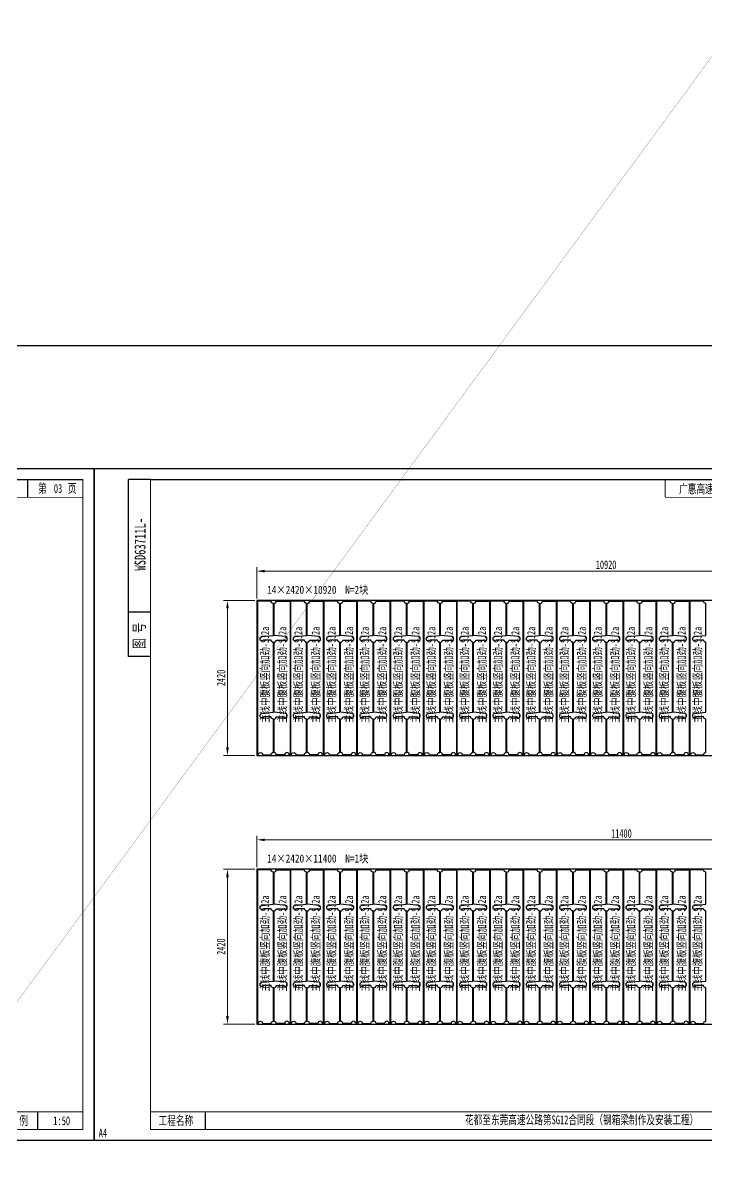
# Model space of a CAD drawing. Extents: x 1629247 to 2251351, y -601856 to -65897.
# Drawn here: x 1897939 to 1908621, y -430642 to -412824 of the extents above; entities that cross this region are included whole.
import ezdxf
from ezdxf.enums import TextEntityAlignment as Align

# ---------------------------------------------------------------- set-up
doc = ezdxf.new("R2010")
doc.units = 0
doc.header["$LTSCALE"] = 2
doc.header["$MEASUREMENT"] = 0
doc.header["$PDMODE"] = 35
doc.header["$PDSIZE"] = 50
doc.layers.get('0').update_dxf_attribs({"linetype": 'CONTINUOUS'})
doc.layers.get('Defpoints').update_dxf_attribs({"linetype": 'CONTINUOUS'})
doc.layers.add('A3', color=7, linetype='CONTINUOUS')
doc.styles.add('仿宋', font='仿宋_GB2312_1.ttf', dxfattribs={"width": 0.7})
doc.dimstyles.new('标准标注样式-50', dxfattribs={"dimscale": 50, "dimtxt": 2.7, "dimasz": 2.5, "dimexe": 1.25, "dimexo": 0.625, "dimtad": 1, "dimdec": 0, "dimdsep": 46, "dimtxsty": '仿宋', "dimcen": 2.5, "dimclrd": 3, "dimclre": 3, "dimclrt": 4, "dimazin": 0, "dimtfac": 1, "dimtdec": 0, "dimtmove": 0, "dimatfit": 3, "dimfxl": 1.25, "dimlwd": 13, "dimlwe": 13, "dimarcsym": 0})

# ---------------------------------------------------------------- blocks, each defined once
blk = doc.blocks.new('tukuangA4-')
at = {"layer": 'A3'}
for p, q in [((537, 7565), (537, 10327)), ((882, 10327), (537, 10327)), ((12951, 10051), (12951, 10327)), ((13814, 10051), (13814, 10327)), ((882, 8256), (537, 8256)), ((882, 7565), (537, 7565)), ((1745, 173), (1745, 449)), ((10266, 173), (10266, 449)), ((10957, 173), (10957, 449)), ((11811, 173), (11811, 449)), ((12502, 173), (12502, 449)), ((13280, 173), (13280, 449)), ((13971, 173), (13971, 449))]:
    blk.add_line(p, q, dxfattribs=at)
blk.add_lwpolyline([(14850, 10500), (14850, 0), (0, 0), (0, 10500)], close=True, dxfattribs=at)
for points, const_width in [([(882, 10327), (14677, 10327), (14677, 173), (882, 173), (882, 10327)], 17.3), ([(8927, 10051), (8927, 10327)], 13.8), ([(8927, 10051), (14677, 10051)], 13.8), ([(882, 449), (14677, 449)], 13.8)]:
    blk.add_lwpolyline(points, dxfattribs=dict(at, const_width=const_width))
at = {"layer": 'A3', "color": 7, "linetype": 'Continuous', "style": '仿宋', "width": 0.7}
for s, p in [('共    页', (13106, 10120)), ('第     页', (13977, 10120)), ('工程名称', (1009, 242)), ('花都至东莞高速公路第SG12合同段（钢箱梁制作及安装工程）', (5798, 255)), ('设 绘', (10401, 242)), ('校 对', (11946, 242)), ('比  例', (13415, 242))]:
    blk.add_text(s, height=138.1, dxfattribs=at).set_placement(p)
blk.add_text('WSD63711L-', height=172.6, rotation=90, dxfattribs=at).set_placement((806, 9316), align=Align.CENTER)
blk.add_text('图 号', height=172.6, rotation=90, dxfattribs=at).set_placement((793, 7681))
blk.add_text('A4', height=138.1, dxfattribs=at).set_placement((139, 50), align=Align.CENTER)
blk = doc.blocks.new('*D228')
at = {"color": 3, "lineweight": 13, "ltscale": 3}
for p, q in [((1901596, -421819), (1901596, -421329)), ((1912516, -421819), (1912516, -421329))]:
    blk.add_line(p, q, dxfattribs=at)
at = {"color": 3, "linetype": 'ByBlock', "lineweight": 13, "ltscale": 3}
blk.add_line((1912391, -421391), (1901721, -421391), dxfattribs=at)
at = {"color": 3, "ltscale": 3}
for points in [[(1901721, -421370), (1901721, -421412), (1901596, -421391)], [(1912391, -421370), (1912391, -421412), (1912516, -421391)]]:
    blk.add_solid(points, dxfattribs=at)
at = {"layer": 'Defpoints', "color": 0, "ltscale": 3}
for p in [(1901596, -421391), (1901596, -421850), (1912516, -421850)]:
    blk.add_point(p, dxfattribs=at)
at = {"color": 4, "ltscale": 3, "insert": (1907056, -421292), "char_height": 135, "attachment_point": 5, "style": '仿宋'}
blk.add_mtext('10920', dxfattribs=at)
blk = doc.blocks.new('*D229')
at = {"color": 3, "lineweight": 13, "ltscale": 3}
for p, q in [((1901564, -421850), (1901076, -421850)), ((1901564, -424270), (1901076, -424270))]:
    blk.add_line(p, q, dxfattribs=at)
at = {"color": 3, "linetype": 'ByBlock', "lineweight": 13, "ltscale": 3}
blk.add_line((1901138, -421975), (1901138, -424145), dxfattribs=at)
at = {"color": 3, "ltscale": 3}
for points in [[(1901117, -421975), (1901159, -421975), (1901138, -421850)], [(1901117, -424145), (1901159, -424145), (1901138, -424270)]]:
    blk.add_solid(points, dxfattribs=at)
at = {"layer": 'Defpoints', "color": 0, "ltscale": 3}
for p in [(1901596, -421850), (1901138, -424270), (1901596, -424270)]:
    blk.add_point(p, dxfattribs=at)
at = {"color": 4, "ltscale": 3, "insert": (1901039, -423060), "char_height": 135, "attachment_point": 5, "rotation": 90, "style": '仿宋'}
blk.add_mtext('2420', dxfattribs=at)
blk = doc.blocks.new('*D230')
at = {"color": 3, "lineweight": 13, "ltscale": 3}
for p, q in [((1901596, -426017), (1901596, -425527)), ((1912996, -426017), (1912996, -425527))]:
    blk.add_line(p, q, dxfattribs=at)
at = {"color": 3, "linetype": 'ByBlock', "lineweight": 13, "ltscale": 3}
blk.add_line((1912871, -425589), (1901721, -425589), dxfattribs=at)
at = {"color": 3, "ltscale": 3}
for points in [[(1901721, -425569), (1901721, -425610), (1901596, -425589)], [(1912871, -425569), (1912871, -425610), (1912996, -425589)]]:
    blk.add_solid(points, dxfattribs=at)
at = {"layer": 'Defpoints', "color": 0, "ltscale": 3}
for p in [(1901596, -425589), (1901596, -426048), (1912996, -426048)]:
    blk.add_point(p, dxfattribs=at)
at = {"color": 4, "ltscale": 3, "insert": (1907296, -425491), "char_height": 135, "attachment_point": 5, "style": '仿宋'}
blk.add_mtext('11400', dxfattribs=at)
blk = doc.blocks.new('*D231')
at = {"color": 3, "lineweight": 13, "ltscale": 3}
for p, q in [((1901564, -426048), (1901076, -426048)), ((1901564, -428468), (1901076, -428468))]:
    blk.add_line(p, q, dxfattribs=at)
at = {"color": 3, "linetype": 'ByBlock', "lineweight": 13, "ltscale": 3}
blk.add_line((1901138, -426173), (1901138, -428343), dxfattribs=at)
at = {"color": 3, "ltscale": 3}
for points in [[(1901117, -426173), (1901159, -426173), (1901138, -426048)], [(1901117, -428343), (1901159, -428343), (1901138, -428468)]]:
    blk.add_solid(points, dxfattribs=at)
at = {"layer": 'Defpoints', "color": 0, "ltscale": 3}
for p in [(1901596, -426048), (1901138, -428468), (1901596, -428468)]:
    blk.add_point(p, dxfattribs=at)
at = {"color": 4, "ltscale": 3, "insert": (1901039, -427258), "char_height": 135, "attachment_point": 5, "rotation": 90, "style": '仿宋'}
blk.add_mtext('2420', dxfattribs=at)

msp = doc.modelspace()

# ---------------------------------------------------------------- linework, layer by layer
at = {"color": 8, "ltscale": 3}
for points in [[(1852530.5, -417867.6), (2049720.8, -417867.6), (2049720.8, -285588.8), (1852530.5, -285588.8)], [(1852530.5, -417867.6), (2049720.8, -417867.6), (2049720.8, -587413.7), (1852530.5, -587413.7)], [(1901595.6, -424269.8), (1912515.6, -424269.8), (1912515.6, -421849.8), (1901595.6, -421849.8)], [(1901595.6, -428468), (1912995.6, -428468), (1912995.6, -426048), (1901595.6, -426048)]]:
    msp.add_lwpolyline(points, close=True, dxfattribs=at)
at = {"color": 8, "ltscale": 3, "const_width": 3}
msp.add_lwpolyline([(1907608.1, -366288.8), (1975235.2, -322884.8), (1884585.6, -446157.3)], dxfattribs=at)
at = {"color": 3, "ltscale": 3}
for points in [[(1901855.6, -423702.8, -0.4142136), (1901820.6, -423667.8), (1901699.3, -423667.8, -0.8490905), (1901650.6, -423659.8), (1901650.6, -423639.8, -0.3855079), (1901673.1, -423614.9), (1901855.6, -423596.8), (1901855.6, -422502.8, -0.4142136), (1901820.6, -422467.8), (1901699.3, -422467.8, -0.8490905), (1901650.6, -422459.8), (1901650.6, -422439.8, -0.3855079), (1901673.1, -422414.9), (1901855.6, -422396.8), (1901855.6, -421894.8, -0.4142136), (1901820.6, -421859.8), (1901605.6, -421859.8), (1901605.6, -424259.8), (1901618.6, -424259.8, -1), (1901688.6, -424259.8), (1901820.6, -424259.8, -0.4142136), (1901855.6, -424224.8)], [(1901865.6, -423702.8, 0.4142136), (1901900.6, -423667.8), (1902021.9, -423667.8, 0.8490905), (1902070.6, -423659.8), (1902070.6, -423639.8, 0.3855079), (1902048.1, -423614.9), (1901865.6, -423596.8), (1901865.6, -422502.8, 0.4142136), (1901900.6, -422467.8), (1902021.9, -422467.8, 0.8490905), (1902070.6, -422459.8), (1902070.6, -422439.8, 0.3855079), (1902048.1, -422414.9), (1901865.6, -422396.8), (1901865.6, -421894.8, 0.4142136), (1901900.6, -421859.8), (1902115.6, -421859.8), (1902115.6, -424259.8), (1902102.6, -424259.8, 1), (1902032.6, -424259.8), (1901900.6, -424259.8, 0.4142136), (1901865.6, -424224.8)], [(1902375.6, -423702.8, -0.4142136), (1902340.6, -423667.8), (1902219.3, -423667.8, -0.8490905), (1902170.6, -423659.8), (1902170.6, -423639.8, -0.3855079), (1902193.1, -423614.9), (1902375.6, -423596.8), (1902375.6, -422502.8, -0.4142136), (1902340.6, -422467.8), (1902219.3, -422467.8, -0.8490905), (1902170.6, -422459.8), (1902170.6, -422439.8, -0.3855079), (1902193.1, -422414.9), (1902375.6, -422396.8), (1902375.6, -421894.8, -0.4142136), (1902340.6, -421859.8), (1902125.6, -421859.8), (1902125.6, -424259.8), (1902138.6, -424259.8, -1), (1902208.6, -424259.8), (1902340.6, -424259.8, -0.4142136), (1902375.6, -424224.8)], [(1902385.6, -423702.8, 0.4142136), (1902420.6, -423667.8), (1902541.9, -423667.8, 0.8490905), (1902590.6, -423659.8), (1902590.6, -423639.8, 0.3855079), (1902568.1, -423614.9), (1902385.6, -423596.8), (1902385.6, -422502.8, 0.4142136), (1902420.6, -422467.8), (1902541.9, -422467.8, 0.8490905), (1902590.6, -422459.8), (1902590.6, -422439.8, 0.3855079), (1902568.1, -422414.9), (1902385.6, -422396.8), (1902385.6, -421894.8, 0.4142136), (1902420.6, -421859.8), (1902635.6, -421859.8), (1902635.6, -424259.8), (1902622.6, -424259.8, 1), (1902552.6, -424259.8), (1902420.6, -424259.8, 0.4142136), (1902385.6, -424224.8)], [(1902895.6, -423702.8, -0.4142136), (1902860.6, -423667.8), (1902739.3, -423667.8, -0.8490905), (1902690.6, -423659.8), (1902690.6, -423639.8, -0.3855079), (1902713.1, -423614.9), (1902895.6, -423596.8), (1902895.6, -422502.8, -0.4142136), (1902860.6, -422467.8), (1902739.3, -422467.8, -0.8490905), (1902690.6, -422459.8), (1902690.6, -422439.8, -0.3855079), (1902713.1, -422414.9), (1902895.6, -422396.8), (1902895.6, -421894.8, -0.4142136), (1902860.6, -421859.8), (1902645.6, -421859.8), (1902645.6, -424259.8), (1902658.6, -424259.8, -1), (1902728.6, -424259.8), (1902860.6, -424259.8, -0.4142136), (1902895.6, -424224.8)], [(1902905.6, -423702.8, 0.4142136), (1902940.6, -423667.8), (1903061.9, -423667.8, 0.8490905), (1903110.6, -423659.8), (1903110.6, -423639.8, 0.3855079), (1903088.1, -423614.9), (1902905.6, -423596.8), (1902905.6, -422502.8, 0.4142136), (1902940.6, -422467.8), (1903061.9, -422467.8, 0.8490905), (1903110.6, -422459.8), (1903110.6, -422439.8, 0.3855079), (1903088.1, -422414.9), (1902905.6, -422396.8), (1902905.6, -421894.8, 0.4142136), (1902940.6, -421859.8), (1903155.6, -421859.8), (1903155.6, -424259.8), (1903142.6, -424259.8, 1), (1903072.6, -424259.8), (1902940.6, -424259.8, 0.4142136), (1902905.6, -424224.8)], [(1903415.6, -423702.8, -0.4142136), (1903380.6, -423667.8), (1903259.3, -423667.8, -0.8490905), (1903210.6, -423659.8), (1903210.6, -423639.8, -0.3855079), (1903233.1, -423614.9), (1903415.6, -423596.8), (1903415.6, -422502.8, -0.4142136), (1903380.6, -422467.8), (1903259.3, -422467.8, -0.8490905), (1903210.6, -422459.8), (1903210.6, -422439.8, -0.3855079), (1903233.1, -422414.9), (1903415.6, -422396.8), (1903415.6, -421894.8, -0.4142136), (1903380.6, -421859.8), (1903165.6, -421859.8), (1903165.6, -424259.8), (1903178.6, -424259.8, -1), (1903248.6, -424259.8), (1903380.6, -424259.8, -0.4142136), (1903415.6, -424224.8)], [(1903425.6, -423702.8, 0.4142136), (1903460.6, -423667.8), (1903581.9, -423667.8, 0.8490905), (1903630.6, -423659.8), (1903630.6, -423639.8, 0.3855079), (1903608.1, -423614.9), (1903425.6, -423596.8), (1903425.6, -422502.8, 0.4142136), (1903460.6, -422467.8), (1903581.9, -422467.8, 0.8490905), (1903630.6, -422459.8), (1903630.6, -422439.8, 0.3855079), (1903608.1, -422414.9), (1903425.6, -422396.8), (1903425.6, -421894.8, 0.4142136), (1903460.6, -421859.8), (1903675.6, -421859.8), (1903675.6, -424259.8), (1903662.6, -424259.8, 1), (1903592.6, -424259.8), (1903460.6, -424259.8, 0.4142136), (1903425.6, -424224.8)], [(1903935.6, -423702.8, -0.4142136), (1903900.6, -423667.8), (1903779.3, -423667.8, -0.8490905), (1903730.6, -423659.8), (1903730.6, -423639.8, -0.3855079), (1903753.1, -423614.9), (1903935.6, -423596.8), (1903935.6, -422502.8, -0.4142136), (1903900.6, -422467.8), (1903779.3, -422467.8, -0.8490905), (1903730.6, -422459.8), (1903730.6, -422439.8, -0.3855079), (1903753.1, -422414.9), (1903935.6, -422396.8), (1903935.6, -421894.8, -0.4142136), (1903900.6, -421859.8), (1903685.6, -421859.8), (1903685.6, -424259.8), (1903698.6, -424259.8, -1), (1903768.6, -424259.8), (1903900.6, -424259.8, -0.4142136), (1903935.6, -424224.8)], [(1903945.6, -423702.8, 0.4142136), (1903980.6, -423667.8), (1904101.9, -423667.8, 0.8490905), (1904150.6, -423659.8), (1904150.6, -423639.8, 0.3855079), (1904128.1, -423614.9), (1903945.6, -423596.8), (1903945.6, -422502.8, 0.4142136), (1903980.6, -422467.8), (1904101.9, -422467.8, 0.8490905), (1904150.6, -422459.8), (1904150.6, -422439.8, 0.3855079), (1904128.1, -422414.9), (1903945.6, -422396.8), (1903945.6, -421894.8, 0.4142136), (1903980.6, -421859.8), (1904195.6, -421859.8), (1904195.6, -424259.8), (1904182.6, -424259.8, 1), (1904112.6, -424259.8), (1903980.6, -424259.8, 0.4142136), (1903945.6, -424224.8)], [(1904455.6, -423702.8, -0.4142136), (1904420.6, -423667.8), (1904299.3, -423667.8, -0.8490905), (1904250.6, -423659.8), (1904250.6, -423639.8, -0.3855079), (1904273.1, -423614.9), (1904455.6, -423596.8), (1904455.6, -422502.8, -0.4142136), (1904420.6, -422467.8), (1904299.3, -422467.8, -0.8490905), (1904250.6, -422459.8), (1904250.6, -422439.8, -0.3855079), (1904273.1, -422414.9), (1904455.6, -422396.8), (1904455.6, -421894.8, -0.4142136), (1904420.6, -421859.8), (1904205.6, -421859.8), (1904205.6, -424259.8), (1904218.6, -424259.8, -1), (1904288.6, -424259.8), (1904420.6, -424259.8, -0.4142136), (1904455.6, -424224.8)], [(1904465.6, -423702.8, 0.4142136), (1904500.6, -423667.8), (1904621.9, -423667.8, 0.8490905), (1904670.6, -423659.8), (1904670.6, -423639.8, 0.3855079), (1904648.1, -423614.9), (1904465.6, -423596.8), (1904465.6, -422502.8, 0.4142136), (1904500.6, -422467.8), (1904621.9, -422467.8, 0.8490905), (1904670.6, -422459.8), (1904670.6, -422439.8, 0.3855079), (1904648.1, -422414.9), (1904465.6, -422396.8), (1904465.6, -421894.8, 0.4142136), (1904500.6, -421859.8), (1904715.6, -421859.8), (1904715.6, -424259.8), (1904702.6, -424259.8, 1), (1904632.6, -424259.8), (1904500.6, -424259.8, 0.4142136), (1904465.6, -424224.8)], [(1904975.6, -423702.8, -0.4142136), (1904940.6, -423667.8), (1904819.3, -423667.8, -0.8490905), (1904770.6, -423659.8), (1904770.6, -423639.8, -0.3855079), (1904793.1, -423614.9), (1904975.6, -423596.8), (1904975.6, -422502.8, -0.4142136), (1904940.6, -422467.8), (1904819.3, -422467.8, -0.8490905), (1904770.6, -422459.8), (1904770.6, -422439.8, -0.3855079), (1904793.1, -422414.9), (1904975.6, -422396.8), (1904975.6, -421894.8, -0.4142136), (1904940.6, -421859.8), (1904725.6, -421859.8), (1904725.6, -424259.8), (1904738.6, -424259.8, -1), (1904808.6, -424259.8), (1904940.6, -424259.8, -0.4142136), (1904975.6, -424224.8)], [(1904985.6, -423702.8, 0.4142136), (1905020.6, -423667.8), (1905141.9, -423667.8, 0.8490905), (1905190.6, -423659.8), (1905190.6, -423639.8, 0.3855079), (1905168.1, -423614.9), (1904985.6, -423596.8), (1904985.6, -422502.8, 0.4142136), (1905020.6, -422467.8), (1905141.9, -422467.8, 0.8490905), (1905190.6, -422459.8), (1905190.6, -422439.8, 0.3855079), (1905168.1, -422414.9), (1904985.6, -422396.8), (1904985.6, -421894.8, 0.4142136), (1905020.6, -421859.8), (1905235.6, -421859.8), (1905235.6, -424259.8), (1905222.6, -424259.8, 1), (1905152.6, -424259.8), (1905020.6, -424259.8, 0.4142136), (1904985.6, -424224.8)], [(1905495.6, -423702.8, -0.4142136), (1905460.6, -423667.8), (1905339.3, -423667.8, -0.8490905), (1905290.6, -423659.8), (1905290.6, -423639.8, -0.3855079), (1905313.1, -423614.9), (1905495.6, -423596.8), (1905495.6, -422502.8, -0.4142136), (1905460.6, -422467.8), (1905339.3, -422467.8, -0.8490905), (1905290.6, -422459.8), (1905290.6, -422439.8, -0.3855079), (1905313.1, -422414.9), (1905495.6, -422396.8), (1905495.6, -421894.8, -0.4142136), (1905460.6, -421859.8), (1905245.6, -421859.8), (1905245.6, -424259.8), (1905258.6, -424259.8, -1), (1905328.6, -424259.8), (1905460.6, -424259.8, -0.4142136), (1905495.6, -424224.8)], [(1905505.6, -423702.8, 0.4142136), (1905540.6, -423667.8), (1905661.9, -423667.8, 0.8490905), (1905710.6, -423659.8), (1905710.6, -423639.8, 0.3855079), (1905688.1, -423614.9), (1905505.6, -423596.8), (1905505.6, -422502.8, 0.4142136), (1905540.6, -422467.8), (1905661.9, -422467.8, 0.8490905), (1905710.6, -422459.8), (1905710.6, -422439.8, 0.3855079), (1905688.1, -422414.9), (1905505.6, -422396.8), (1905505.6, -421894.8, 0.4142136), (1905540.6, -421859.8), (1905755.6, -421859.8), (1905755.6, -424259.8), (1905742.6, -424259.8, 1), (1905672.6, -424259.8), (1905540.6, -424259.8, 0.4142136), (1905505.6, -424224.8)], [(1906015.6, -423702.8, -0.4142136), (1905980.6, -423667.8), (1905859.3, -423667.8, -0.8490905), (1905810.6, -423659.8), (1905810.6, -423639.8, -0.3855079), (1905833.1, -423614.9), (1906015.6, -423596.8), (1906015.6, -422502.8, -0.4142136), (1905980.6, -422467.8), (1905859.3, -422467.8, -0.8490905), (1905810.6, -422459.8), (1905810.6, -422439.8, -0.3855079), (1905833.1, -422414.9), (1906015.6, -422396.8), (1906015.6, -421894.8, -0.4142136), (1905980.6, -421859.8), (1905765.6, -421859.8), (1905765.6, -424259.8), (1905778.6, -424259.8, -1), (1905848.6, -424259.8), (1905980.6, -424259.8, -0.4142136), (1906015.6, -424224.8)], [(1906025.6, -423702.8, 0.4142136), (1906060.6, -423667.8), (1906181.9, -423667.8, 0.8490905), (1906230.6, -423659.8), (1906230.6, -423639.8, 0.3855079), (1906208.1, -423614.9), (1906025.6, -423596.8), (1906025.6, -422502.8, 0.4142136), (1906060.6, -422467.8), (1906181.9, -422467.8, 0.8490905), (1906230.6, -422459.8), (1906230.6, -422439.8, 0.3855079), (1906208.1, -422414.9), (1906025.6, -422396.8), (1906025.6, -421894.8, 0.4142136), (1906060.6, -421859.8), (1906275.6, -421859.8), (1906275.6, -424259.8), (1906262.6, -424259.8, 1), (1906192.6, -424259.8), (1906060.6, -424259.8, 0.4142136), (1906025.6, -424224.8)], [(1906535.6, -423702.8, -0.4142136), (1906500.6, -423667.8), (1906379.3, -423667.8, -0.8490905), (1906330.6, -423659.8), (1906330.6, -423639.8, -0.3855079), (1906353.1, -423614.9), (1906535.6, -423596.8), (1906535.6, -422502.8, -0.4142136), (1906500.6, -422467.8), (1906379.3, -422467.8, -0.8490905), (1906330.6, -422459.8), (1906330.6, -422439.8, -0.3855079), (1906353.1, -422414.9), (1906535.6, -422396.8), (1906535.6, -421894.8, -0.4142136), (1906500.6, -421859.8), (1906285.6, -421859.8), (1906285.6, -424259.8), (1906298.6, -424259.8, -1), (1906368.6, -424259.8), (1906500.6, -424259.8, -0.4142136), (1906535.6, -424224.8)], [(1906545.6, -423702.8, 0.4142136), (1906580.6, -423667.8), (1906701.9, -423667.8, 0.8490905), (1906750.6, -423659.8), (1906750.6, -423639.8, 0.3855079), (1906728.1, -423614.9), (1906545.6, -423596.8), (1906545.6, -422502.8, 0.4142136), (1906580.6, -422467.8), (1906701.9, -422467.8, 0.8490905), (1906750.6, -422459.8), (1906750.6, -422439.8, 0.3855079), (1906728.1, -422414.9), (1906545.6, -422396.8), (1906545.6, -421894.8, 0.4142136), (1906580.6, -421859.8), (1906795.6, -421859.8), (1906795.6, -424259.8), (1906782.6, -424259.8, 1), (1906712.6, -424259.8), (1906580.6, -424259.8, 0.4142136), (1906545.6, -424224.8)], [(1907055.6, -423702.8, -0.4142136), (1907020.6, -423667.8), (1906899.3, -423667.8, -0.8490905), (1906850.6, -423659.8), (1906850.6, -423639.8, -0.3855079), (1906873.1, -423614.9), (1907055.6, -423596.8), (1907055.6, -422502.8, -0.4142136), (1907020.6, -422467.8), (1906899.3, -422467.8, -0.8490905), (1906850.6, -422459.8), (1906850.6, -422439.8, -0.3855079), (1906873.1, -422414.9), (1907055.6, -422396.8), (1907055.6, -421894.8, -0.4142136), (1907020.6, -421859.8), (1906805.6, -421859.8), (1906805.6, -424259.8), (1906818.6, -424259.8, -1), (1906888.6, -424259.8), (1907020.6, -424259.8, -0.4142136), (1907055.6, -424224.8)], [(1907065.6, -423702.8, 0.4142136), (1907100.6, -423667.8), (1907221.9, -423667.8, 0.8490905), (1907270.6, -423659.8), (1907270.6, -423639.8, 0.3855079), (1907248.1, -423614.9), (1907065.6, -423596.8), (1907065.6, -422502.8, 0.4142136), (1907100.6, -422467.8), (1907221.9, -422467.8, 0.8490905), (1907270.6, -422459.8), (1907270.6, -422439.8, 0.3855079), (1907248.1, -422414.9), (1907065.6, -422396.8), (1907065.6, -421894.8, 0.4142136), (1907100.6, -421859.8), (1907315.6, -421859.8), (1907315.6, -424259.8), (1907302.6, -424259.8, 1), (1907232.6, -424259.8), (1907100.6, -424259.8, 0.4142136), (1907065.6, -424224.8)], [(1907575.6, -423702.8, -0.4142136), (1907540.6, -423667.8), (1907419.3, -423667.8, -0.8490905), (1907370.6, -423659.8), (1907370.6, -423639.8, -0.3855079), (1907393.1, -423614.9), (1907575.6, -423596.8), (1907575.6, -422502.8, -0.4142136), (1907540.6, -422467.8), (1907419.3, -422467.8, -0.8490905), (1907370.6, -422459.8), (1907370.6, -422439.8, -0.3855079), (1907393.1, -422414.9), (1907575.6, -422396.8), (1907575.6, -421894.8, -0.4142136), (1907540.6, -421859.8), (1907325.6, -421859.8), (1907325.6, -424259.8), (1907338.6, -424259.8, -1), (1907408.6, -424259.8), (1907540.6, -424259.8, -0.4142136), (1907575.6, -424224.8)], [(1907585.6, -423702.8, 0.4142136), (1907620.6, -423667.8), (1907741.9, -423667.8, 0.8490905), (1907790.6, -423659.8), (1907790.6, -423639.8, 0.3855079), (1907768.1, -423614.9), (1907585.6, -423596.8), (1907585.6, -422502.8, 0.4142136), (1907620.6, -422467.8), (1907741.9, -422467.8, 0.8490905), (1907790.6, -422459.8), (1907790.6, -422439.8, 0.3855079), (1907768.1, -422414.9), (1907585.6, -422396.8), (1907585.6, -421894.8, 0.4142136), (1907620.6, -421859.8), (1907835.6, -421859.8), (1907835.6, -424259.8), (1907822.6, -424259.8, 1), (1907752.6, -424259.8), (1907620.6, -424259.8, 0.4142136), (1907585.6, -424224.8)], [(1908095.6, -423702.8, -0.4142136), (1908060.6, -423667.8), (1907939.3, -423667.8, -0.8490905), (1907890.6, -423659.8), (1907890.6, -423639.8, -0.3855079), (1907913.1, -423614.9), (1908095.6, -423596.8), (1908095.6, -422502.8, -0.4142136), (1908060.6, -422467.8), (1907939.3, -422467.8, -0.8490905), (1907890.6, -422459.8), (1907890.6, -422439.8, -0.3855079), (1907913.1, -422414.9), (1908095.6, -422396.8), (1908095.6, -421894.8, -0.4142136), (1908060.6, -421859.8), (1907845.6, -421859.8), (1907845.6, -424259.8), (1907858.6, -424259.8, -1), (1907928.6, -424259.8), (1908060.6, -424259.8, -0.4142136), (1908095.6, -424224.8)], [(1908105.6, -423702.8, 0.4142136), (1908140.6, -423667.8), (1908261.9, -423667.8, 0.8490905), (1908310.6, -423659.8), (1908310.6, -423639.8, 0.3855079), (1908288.1, -423614.9), (1908105.6, -423596.8), (1908105.6, -422502.8, 0.4142136), (1908140.6, -422467.8), (1908261.9, -422467.8, 0.8490905), (1908310.6, -422459.8), (1908310.6, -422439.8, 0.3855079), (1908288.1, -422414.9), (1908105.6, -422396.8), (1908105.6, -421894.8, 0.4142136), (1908140.6, -421859.8), (1908355.6, -421859.8), (1908355.6, -424259.8), (1908342.6, -424259.8, 1), (1908272.6, -424259.8), (1908140.6, -424259.8, 0.4142136), (1908105.6, -424224.8)], [(1908615.6, -423702.8, -0.4142136), (1908580.6, -423667.8), (1908459.3, -423667.8, -0.8490905), (1908410.6, -423659.8), (1908410.6, -423639.8, -0.3855079), (1908433.1, -423614.9), (1908615.6, -423596.8), (1908615.6, -422502.8, -0.4142136), (1908580.6, -422467.8), (1908459.3, -422467.8, -0.8490905), (1908410.6, -422459.8), (1908410.6, -422439.8, -0.3855079), (1908433.1, -422414.9), (1908615.6, -422396.8), (1908615.6, -421894.8, -0.4142136), (1908580.6, -421859.8), (1908365.6, -421859.8), (1908365.6, -424259.8), (1908378.6, -424259.8, -1), (1908448.6, -424259.8), (1908580.6, -424259.8, -0.4142136), (1908615.6, -424224.8)], [(1901855.6, -427901, -0.4142136), (1901820.6, -427866), (1901699.3, -427866, -0.8490905), (1901650.6, -427858), (1901650.6, -427838, -0.3855079), (1901673.1, -427813.2), (1901855.6, -427795), (1901855.6, -426701, -0.4142136), (1901820.6, -426666), (1901699.3, -426666, -0.8490905), (1901650.6, -426658), (1901650.6, -426638, -0.3855079), (1901673.1, -426613.2), (1901855.6, -426595), (1901855.6, -426093, -0.4142136), (1901820.6, -426058), (1901605.6, -426058), (1901605.6, -428458), (1901618.6, -428458, -1), (1901688.6, -428458), (1901820.6, -428458, -0.4142136), (1901855.6, -428423)], [(1901865.6, -427901, 0.4142136), (1901900.6, -427866), (1902021.9, -427866, 0.8490905), (1902070.6, -427858), (1902070.6, -427838, 0.3855079), (1902048.1, -427813.2), (1901865.6, -427795), (1901865.6, -426701, 0.4142136), (1901900.6, -426666), (1902021.9, -426666, 0.8490905), (1902070.6, -426658), (1902070.6, -426638, 0.3855079), (1902048.1, -426613.2), (1901865.6, -426595), (1901865.6, -426093, 0.4142136), (1901900.6, -426058), (1902115.6, -426058), (1902115.6, -428458), (1902102.6, -428458, 1), (1902032.6, -428458), (1901900.6, -428458, 0.4142136), (1901865.6, -428423)], [(1902375.6, -427901, -0.4142136), (1902340.6, -427866), (1902219.3, -427866, -0.8490905), (1902170.6, -427858), (1902170.6, -427838, -0.3855079), (1902193.1, -427813.2), (1902375.6, -427795), (1902375.6, -426701, -0.4142136), (1902340.6, -426666), (1902219.3, -426666, -0.8490905), (1902170.6, -426658), (1902170.6, -426638, -0.3855079), (1902193.1, -426613.2), (1902375.6, -426595), (1902375.6, -426093, -0.4142136), (1902340.6, -426058), (1902125.6, -426058), (1902125.6, -428458), (1902138.6, -428458, -1), (1902208.6, -428458), (1902340.6, -428458, -0.4142136), (1902375.6, -428423)], [(1902385.6, -427901, 0.4142136), (1902420.6, -427866), (1902541.9, -427866, 0.8490905), (1902590.6, -427858), (1902590.6, -427838, 0.3855079), (1902568.1, -427813.2), (1902385.6, -427795), (1902385.6, -426701, 0.4142136), (1902420.6, -426666), (1902541.9, -426666, 0.8490905), (1902590.6, -426658), (1902590.6, -426638, 0.3855079), (1902568.1, -426613.2), (1902385.6, -426595), (1902385.6, -426093, 0.4142136), (1902420.6, -426058), (1902635.6, -426058), (1902635.6, -428458), (1902622.6, -428458, 1), (1902552.6, -428458), (1902420.6, -428458, 0.4142136), (1902385.6, -428423)], [(1902895.6, -427901, -0.4142136), (1902860.6, -427866), (1902739.3, -427866, -0.8490905), (1902690.6, -427858), (1902690.6, -427838, -0.3855079), (1902713.1, -427813.2), (1902895.6, -427795), (1902895.6, -426701, -0.4142136), (1902860.6, -426666), (1902739.3, -426666, -0.8490905), (1902690.6, -426658), (1902690.6, -426638, -0.3855079), (1902713.1, -426613.2), (1902895.6, -426595), (1902895.6, -426093, -0.4142136), (1902860.6, -426058), (1902645.6, -426058), (1902645.6, -428458), (1902658.6, -428458, -1), (1902728.6, -428458), (1902860.6, -428458, -0.4142136), (1902895.6, -428423)], [(1902905.6, -427901, 0.4142136), (1902940.6, -427866), (1903061.9, -427866, 0.8490905), (1903110.6, -427858), (1903110.6, -427838, 0.3855079), (1903088.1, -427813.2), (1902905.6, -427795), (1902905.6, -426701, 0.4142136), (1902940.6, -426666), (1903061.9, -426666, 0.8490905), (1903110.6, -426658), (1903110.6, -426638, 0.3855079), (1903088.1, -426613.2), (1902905.6, -426595), (1902905.6, -426093, 0.4142136), (1902940.6, -426058), (1903155.6, -426058), (1903155.6, -428458), (1903142.6, -428458, 1), (1903072.6, -428458), (1902940.6, -428458, 0.4142136), (1902905.6, -428423)], [(1903415.6, -427901, -0.4142136), (1903380.6, -427866), (1903259.3, -427866, -0.8490905), (1903210.6, -427858), (1903210.6, -427838, -0.3855079), (1903233.1, -427813.2), (1903415.6, -427795), (1903415.6, -426701, -0.4142136), (1903380.6, -426666), (1903259.3, -426666, -0.8490905), (1903210.6, -426658), (1903210.6, -426638, -0.3855079), (1903233.1, -426613.2), (1903415.6, -426595), (1903415.6, -426093, -0.4142136), (1903380.6, -426058), (1903165.6, -426058), (1903165.6, -428458), (1903178.6, -428458, -1), (1903248.6, -428458), (1903380.6, -428458, -0.4142136), (1903415.6, -428423)], [(1903425.6, -427901, 0.4142136), (1903460.6, -427866), (1903581.9, -427866, 0.8490905), (1903630.6, -427858), (1903630.6, -427838, 0.3855079), (1903608.1, -427813.2), (1903425.6, -427795), (1903425.6, -426701, 0.4142136), (1903460.6, -426666), (1903581.9, -426666, 0.8490905), (1903630.6, -426658), (1903630.6, -426638, 0.3855079), (1903608.1, -426613.2), (1903425.6, -426595), (1903425.6, -426093, 0.4142136), (1903460.6, -426058), (1903675.6, -426058), (1903675.6, -428458), (1903662.6, -428458, 1), (1903592.6, -428458), (1903460.6, -428458, 0.4142136), (1903425.6, -428423)], [(1903935.6, -427901, -0.4142136), (1903900.6, -427866), (1903779.3, -427866, -0.8490905), (1903730.6, -427858), (1903730.6, -427838, -0.3855079), (1903753.1, -427813.2), (1903935.6, -427795), (1903935.6, -426701, -0.4142136), (1903900.6, -426666), (1903779.3, -426666, -0.8490905), (1903730.6, -426658), (1903730.6, -426638, -0.3855079), (1903753.1, -426613.2), (1903935.6, -426595), (1903935.6, -426093, -0.4142136), (1903900.6, -426058), (1903685.6, -426058), (1903685.6, -428458), (1903698.6, -428458, -1), (1903768.6, -428458), (1903900.6, -428458, -0.4142136), (1903935.6, -428423)], [(1903945.6, -427901, 0.4142136), (1903980.6, -427866), (1904101.9, -427866, 0.8490905), (1904150.6, -427858), (1904150.6, -427838, 0.3855079), (1904128.1, -427813.2), (1903945.6, -427795), (1903945.6, -426701, 0.4142136), (1903980.6, -426666), (1904101.9, -426666, 0.8490905), (1904150.6, -426658), (1904150.6, -426638, 0.3855079), (1904128.1, -426613.2), (1903945.6, -426595), (1903945.6, -426093, 0.4142136), (1903980.6, -426058), (1904195.6, -426058), (1904195.6, -428458), (1904182.6, -428458, 1), (1904112.6, -428458), (1903980.6, -428458, 0.4142136), (1903945.6, -428423)], [(1904455.6, -427901, -0.4142136), (1904420.6, -427866), (1904299.3, -427866, -0.8490905), (1904250.6, -427858), (1904250.6, -427838, -0.3855079), (1904273.1, -427813.2), (1904455.6, -427795), (1904455.6, -426701, -0.4142136), (1904420.6, -426666), (1904299.3, -426666, -0.8490905), (1904250.6, -426658), (1904250.6, -426638, -0.3855079), (1904273.1, -426613.2), (1904455.6, -426595), (1904455.6, -426093, -0.4142136), (1904420.6, -426058), (1904205.6, -426058), (1904205.6, -428458), (1904218.6, -428458, -1), (1904288.6, -428458), (1904420.6, -428458, -0.4142136), (1904455.6, -428423)], [(1904465.6, -427901, 0.4142136), (1904500.6, -427866), (1904621.9, -427866, 0.8490905), (1904670.6, -427858), (1904670.6, -427838, 0.3855079), (1904648.1, -427813.2), (1904465.6, -427795), (1904465.6, -426701, 0.4142136), (1904500.6, -426666), (1904621.9, -426666, 0.8490905), (1904670.6, -426658), (1904670.6, -426638, 0.3855079), (1904648.1, -426613.2), (1904465.6, -426595), (1904465.6, -426093, 0.4142136), (1904500.6, -426058), (1904715.6, -426058), (1904715.6, -428458), (1904702.6, -428458, 1), (1904632.6, -428458), (1904500.6, -428458, 0.4142136), (1904465.6, -428423)], [(1904975.6, -427901, -0.4142136), (1904940.6, -427866), (1904819.3, -427866, -0.8490905), (1904770.6, -427858), (1904770.6, -427838, -0.3855079), (1904793.1, -427813.2), (1904975.6, -427795), (1904975.6, -426701, -0.4142136), (1904940.6, -426666), (1904819.3, -426666, -0.8490905), (1904770.6, -426658), (1904770.6, -426638, -0.3855079), (1904793.1, -426613.2), (1904975.6, -426595), (1904975.6, -426093, -0.4142136), (1904940.6, -426058), (1904725.6, -426058), (1904725.6, -428458), (1904738.6, -428458, -1), (1904808.6, -428458), (1904940.6, -428458, -0.4142136), (1904975.6, -428423)], [(1904985.6, -427901, 0.4142136), (1905020.6, -427866), (1905141.9, -427866, 0.8490905), (1905190.6, -427858), (1905190.6, -427838, 0.3855079), (1905168.1, -427813.2), (1904985.6, -427795), (1904985.6, -426701, 0.4142136), (1905020.6, -426666), (1905141.9, -426666, 0.8490905), (1905190.6, -426658), (1905190.6, -426638, 0.3855079), (1905168.1, -426613.2), (1904985.6, -426595), (1904985.6, -426093, 0.4142136), (1905020.6, -426058), (1905235.6, -426058), (1905235.6, -428458), (1905222.6, -428458, 1), (1905152.6, -428458), (1905020.6, -428458, 0.4142136), (1904985.6, -428423)], [(1905495.6, -427901, -0.4142136), (1905460.6, -427866), (1905339.3, -427866, -0.8490905), (1905290.6, -427858), (1905290.6, -427838, -0.3855079), (1905313.1, -427813.2), (1905495.6, -427795), (1905495.6, -426701, -0.4142136), (1905460.6, -426666), (1905339.3, -426666, -0.8490905), (1905290.6, -426658), (1905290.6, -426638, -0.3855079), (1905313.1, -426613.2), (1905495.6, -426595), (1905495.6, -426093, -0.4142136), (1905460.6, -426058), (1905245.6, -426058), (1905245.6, -428458), (1905258.6, -428458, -1), (1905328.6, -428458), (1905460.6, -428458, -0.4142136), (1905495.6, -428423)], [(1905505.6, -427901, 0.4142136), (1905540.6, -427866), (1905661.9, -427866, 0.8490905), (1905710.6, -427858), (1905710.6, -427838, 0.3855079), (1905688.1, -427813.2), (1905505.6, -427795), (1905505.6, -426701, 0.4142136), (1905540.6, -426666), (1905661.9, -426666, 0.8490905), (1905710.6, -426658), (1905710.6, -426638, 0.3855079), (1905688.1, -426613.2), (1905505.6, -426595), (1905505.6, -426093, 0.4142136), (1905540.6, -426058), (1905755.6, -426058), (1905755.6, -428458), (1905742.6, -428458, 1), (1905672.6, -428458), (1905540.6, -428458, 0.4142136), (1905505.6, -428423)], [(1906015.6, -427901, -0.4142136), (1905980.6, -427866), (1905859.3, -427866, -0.8490905), (1905810.6, -427858), (1905810.6, -427838, -0.3855079), (1905833.1, -427813.2), (1906015.6, -427795), (1906015.6, -426701, -0.4142136), (1905980.6, -426666), (1905859.3, -426666, -0.8490905), (1905810.6, -426658), (1905810.6, -426638, -0.3855079), (1905833.1, -426613.2), (1906015.6, -426595), (1906015.6, -426093, -0.4142136), (1905980.6, -426058), (1905765.6, -426058), (1905765.6, -428458), (1905778.6, -428458, -1), (1905848.6, -428458), (1905980.6, -428458, -0.4142136), (1906015.6, -428423)], [(1906025.6, -427901, 0.4142136), (1906060.6, -427866), (1906181.9, -427866, 0.8490905), (1906230.6, -427858), (1906230.6, -427838, 0.3855079), (1906208.1, -427813.2), (1906025.6, -427795), (1906025.6, -426701, 0.4142136), (1906060.6, -426666), (1906181.9, -426666, 0.8490905), (1906230.6, -426658), (1906230.6, -426638, 0.3855079), (1906208.1, -426613.2), (1906025.6, -426595), (1906025.6, -426093, 0.4142136), (1906060.6, -426058), (1906275.6, -426058), (1906275.6, -428458), (1906262.6, -428458, 1), (1906192.6, -428458), (1906060.6, -428458, 0.4142136), (1906025.6, -428423)], [(1906535.6, -427901, -0.4142136), (1906500.6, -427866), (1906379.3, -427866, -0.8490905), (1906330.6, -427858), (1906330.6, -427838, -0.3855079), (1906353.1, -427813.2), (1906535.6, -427795), (1906535.6, -426701, -0.4142136), (1906500.6, -426666), (1906379.3, -426666, -0.8490905), (1906330.6, -426658), (1906330.6, -426638, -0.3855079), (1906353.1, -426613.2), (1906535.6, -426595), (1906535.6, -426093, -0.4142136), (1906500.6, -426058), (1906285.6, -426058), (1906285.6, -428458), (1906298.6, -428458, -1), (1906368.6, -428458), (1906500.6, -428458, -0.4142136), (1906535.6, -428423)], [(1906545.6, -427901, 0.4142136), (1906580.6, -427866), (1906701.9, -427866, 0.8490905), (1906750.6, -427858), (1906750.6, -427838, 0.3855079), (1906728.1, -427813.2), (1906545.6, -427795), (1906545.6, -426701, 0.4142136), (1906580.6, -426666), (1906701.9, -426666, 0.8490905), (1906750.6, -426658), (1906750.6, -426638, 0.3855079), (1906728.1, -426613.2), (1906545.6, -426595), (1906545.6, -426093, 0.4142136), (1906580.6, -426058), (1906795.6, -426058), (1906795.6, -428458), (1906782.6, -428458, 1), (1906712.6, -428458), (1906580.6, -428458, 0.4142136), (1906545.6, -428423)], [(1907055.6, -427901, -0.4142136), (1907020.6, -427866), (1906899.3, -427866, -0.8490905), (1906850.6, -427858), (1906850.6, -427838, -0.3855079), (1906873.1, -427813.2), (1907055.6, -427795), (1907055.6, -426701, -0.4142136), (1907020.6, -426666), (1906899.3, -426666, -0.8490905), (1906850.6, -426658), (1906850.6, -426638, -0.3855079), (1906873.1, -426613.2), (1907055.6, -426595), (1907055.6, -426093, -0.4142136), (1907020.6, -426058), (1906805.6, -426058), (1906805.6, -428458), (1906818.6, -428458, -1), (1906888.6, -428458), (1907020.6, -428458, -0.4142136), (1907055.6, -428423)], [(1907065.6, -427901, 0.4142136), (1907100.6, -427866), (1907221.9, -427866, 0.8490905), (1907270.6, -427858), (1907270.6, -427838, 0.3855079), (1907248.1, -427813.2), (1907065.6, -427795), (1907065.6, -426701, 0.4142136), (1907100.6, -426666), (1907221.9, -426666, 0.8490905), (1907270.6, -426658), (1907270.6, -426638, 0.3855079), (1907248.1, -426613.2), (1907065.6, -426595), (1907065.6, -426093, 0.4142136), (1907100.6, -426058), (1907315.6, -426058), (1907315.6, -428458), (1907302.6, -428458, 1), (1907232.6, -428458), (1907100.6, -428458, 0.4142136), (1907065.6, -428423)], [(1907575.6, -427901, -0.4142136), (1907540.6, -427866), (1907419.3, -427866, -0.8490905), (1907370.6, -427858), (1907370.6, -427838, -0.3855079), (1907393.1, -427813.2), (1907575.6, -427795), (1907575.6, -426701, -0.4142136), (1907540.6, -426666), (1907419.3, -426666, -0.8490905), (1907370.6, -426658), (1907370.6, -426638, -0.3855079), (1907393.1, -426613.2), (1907575.6, -426595), (1907575.6, -426093, -0.4142136), (1907540.6, -426058), (1907325.6, -426058), (1907325.6, -428458), (1907338.6, -428458, -1), (1907408.6, -428458), (1907540.6, -428458, -0.4142136), (1907575.6, -428423)], [(1907585.6, -427901, 0.4142136), (1907620.6, -427866), (1907741.9, -427866, 0.8490905), (1907790.6, -427858), (1907790.6, -427838, 0.3855079), (1907768.1, -427813.2), (1907585.6, -427795), (1907585.6, -426701, 0.4142136), (1907620.6, -426666), (1907741.9, -426666, 0.8490905), (1907790.6, -426658), (1907790.6, -426638, 0.3855079), (1907768.1, -426613.2), (1907585.6, -426595), (1907585.6, -426093, 0.4142136), (1907620.6, -426058), (1907835.6, -426058), (1907835.6, -428458), (1907822.6, -428458, 1), (1907752.6, -428458), (1907620.6, -428458, 0.4142136), (1907585.6, -428423)], [(1908095.6, -427901, -0.4142136), (1908060.6, -427866), (1907939.3, -427866, -0.8490905), (1907890.6, -427858), (1907890.6, -427838, -0.3855079), (1907913.1, -427813.2), (1908095.6, -427795), (1908095.6, -426701, -0.4142136), (1908060.6, -426666), (1907939.3, -426666, -0.8490905), (1907890.6, -426658), (1907890.6, -426638, -0.3855079), (1907913.1, -426613.2), (1908095.6, -426595), (1908095.6, -426093, -0.4142136), (1908060.6, -426058), (1907845.6, -426058), (1907845.6, -428458), (1907858.6, -428458, -1), (1907928.6, -428458), (1908060.6, -428458, -0.4142136), (1908095.6, -428423)], [(1908105.6, -427901, 0.4142136), (1908140.6, -427866), (1908261.9, -427866, 0.8490905), (1908310.6, -427858), (1908310.6, -427838, 0.3855079), (1908288.1, -427813.2), (1908105.6, -427795), (1908105.6, -426701, 0.4142136), (1908140.6, -426666), (1908261.9, -426666, 0.8490905), (1908310.6, -426658), (1908310.6, -426638, 0.3855079), (1908288.1, -426613.2), (1908105.6, -426595), (1908105.6, -426093, 0.4142136), (1908140.6, -426058), (1908355.6, -426058), (1908355.6, -428458), (1908342.6, -428458, 1), (1908272.6, -428458), (1908140.6, -428458, 0.4142136), (1908105.6, -428423)], [(1908615.6, -427901, -0.4142136), (1908580.6, -427866), (1908459.3, -427866, -0.8490905), (1908410.6, -427858), (1908410.6, -427838, -0.3855079), (1908433.1, -427813.2), (1908615.6, -427795), (1908615.6, -426701, -0.4142136), (1908580.6, -426666), (1908459.3, -426666, -0.8490905), (1908410.6, -426658), (1908410.6, -426638, -0.3855079), (1908433.1, -426613.2), (1908615.6, -426595), (1908615.6, -426093, -0.4142136), (1908580.6, -426058), (1908365.6, -426058), (1908365.6, -428458), (1908378.6, -428458, -1), (1908448.6, -428458), (1908580.6, -428458, -0.4142136), (1908615.6, -428423)]]:
    msp.add_lwpolyline(points, format="xyb", close=True, dxfattribs=at)

# ---------------------------------------------------------------- block references
at = {"color": 8}
for p in [(1884202.2, -430288.4), (1899052.2, -430288.4)]:
    msp.add_blockref('tukuangA4-', p, dxfattribs=at)

# ---------------------------------------------------------------- texts
at = {"color": 7, "style": '仿宋', "width": 0.85}
for s, p in [('14×2420×10920', (1901758.5, -421745.7)), ('N=2块', (1902978.8, -421745.7)), ('14×2420×11400', (1901758.5, -425944)), ('N=1块', (1902978.8, -425944))]:
    msp.add_text(s, height=125, dxfattribs=at).set_placement(p)
at = {"color": 6, "style": '仿宋', "width": 0.75}
for p in [(1901724.9, -423010.4), (1901996.3, -423010.4), (1902244.9, -423010.4), (1902516.3, -423010.4), (1902764.9, -423010.4), (1903036.3, -423010.4), (1903284.9, -423010.4), (1903556.3, -423010.4), (1903804.9, -423010.4), (1904076.3, -423010.4), (1904324.9, -423010.4), (1904596.3, -423010.4), (1904844.9, -423010.4), (1905116.3, -423010.4), (1905364.9, -423010.4), (1905636.3, -423010.4), (1905884.9, -423010.4), (1906156.3, -423010.4), (1906404.9, -423010.4), (1906676.3, -423010.4), (1906924.9, -423010.4), (1907196.3, -423010.4), (1907444.9, -423010.4), (1907716.3, -423010.4), (1907964.9, -423010.4), (1908236.3, -423010.4), (1908484.9, -423010.4), (1901724.9, -427208.6), (1901996.3, -427208.6), (1902244.9, -427208.6), (1902516.3, -427208.6), (1902764.9, -427208.6), (1903036.3, -427208.6), (1903284.9, -427208.6), (1903556.3, -427208.6), (1903804.9, -427208.6), (1904076.3, -427208.6), (1904324.9, -427208.6), (1904596.3, -427208.6), (1904844.9, -427208.6), (1905116.3, -427208.6), (1905364.9, -427208.6), (1905636.3, -427208.6), (1905884.9, -427208.6), (1906156.3, -427208.6), (1906404.9, -427208.6), (1906676.3, -427208.6), (1906924.9, -427208.6), (1907196.3, -427208.6), (1907444.9, -427208.6), (1907716.3, -427208.6), (1907964.9, -427208.6), (1908236.3, -427208.6), (1908484.9, -427208.6)]:
    msp.add_text('主线中腹板竖向加劲-SJ2a', height=125, rotation=90, dxfattribs=at).set_placement(p, align=Align.MIDDLE_CENTER)
at = {"layer": 'A3', "color": 1, "linetype": 'Continuous', "style": '仿宋', "width": 0.7}
msp.add_text('03', height=138.1, dxfattribs=at).set_placement((1898424.4, -420168.8))
at = {"layer": 'A3', "color": 6, "linetype": 'Continuous', "style": '仿宋', "width": 0.7}
msp.add_text('广惠高速跨线桥主线- 腹板竖向加劲套料图', height=138.095, dxfattribs=at).set_placement((1908197, -420176.5))
at = {"layer": 'A3', "color": 7, "linetype": 'Continuous', "style": '仿宋', "width": 0.7}
msp.add_text('1:50', height=138.1, dxfattribs=at).set_placement((1898415.5, -430046.9))

# ---------------------------------------------------------------- dimensions: what is measured, and where the dimension line sits
at = {"color": 8, "ltscale": 3}
for base, p1, p2, picture, middle in [((1901595.6, -421391.1), (1912515.6, -421849.8), (1901595.6, -421849.8), '*D228', (1907055.6, -421292.4)), ((1901595.6, -425589.4), (1912995.6, -426048), (1901595.6, -426048), '*D230', (1907295.6, -425490.6))]:
    dim = msp.add_linear_dim(base=base, p1=p1, p2=p2, dimstyle='标准标注样式-50', dxfattribs=at)
    dim.commit()
    dim.dimension.update_dxf_attribs({"geometry": picture, "text_midpoint": middle})
for base, p1, p2, picture, middle in [((1901138, -424269.8), (1901595.6, -421849.8), (1901595.6, -424269.8), '*D229', (1901039.3, -423059.8)), ((1901138, -428468), (1901595.6, -426048), (1901595.6, -428468), '*D231', (1901039.3, -427258))]:
    dim = msp.add_linear_dim(base=base, p1=p1, p2=p2, angle=90, dimstyle='标准标注样式-50', dxfattribs=at)
    dim.commit()
    dim.dimension.update_dxf_attribs({"geometry": picture, "text_midpoint": middle})

doc.saveas('drawing.dxf')
